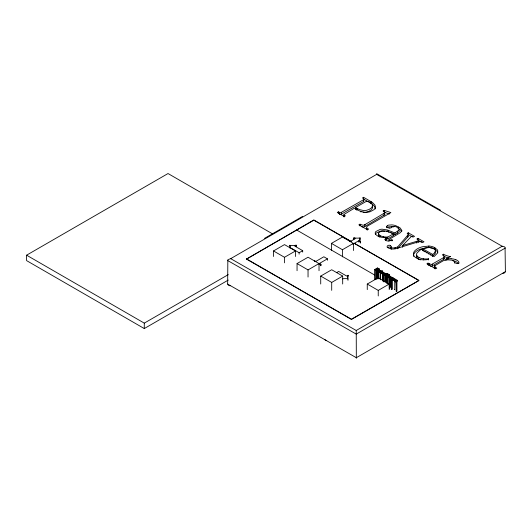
<?xml version="1.0" encoding="UTF-8"?>
<svg xmlns="http://www.w3.org/2000/svg" width="532" height="532" viewBox="0 0 532 532"><rect width="100%" height="100%" fill="white"/><g stroke="black" fill="none" stroke-linecap="round" stroke-linejoin="round"><path stroke-width="0.8" d="M356.334 357.777L356.327 358.142L356.234 330.492L502.168 246.236L503.91 246.542L505.061 247.333L505.4 271.659L356.327 357.71L227.656 284.061L227.842 259.722L230.695 258.645L376.629 174.39L502.168 246.236M376.629 174.39L376.636 174.21M505.4 271.679L504.582 272.869L502.587 273.455M387.928 284.075L387.934 277.039L389.231 276.707M375.306 208.963L375.279 207.999A10.434 5.998 -0.2 0 0 374.887 206.795L372.42 204.195L363.595 199.068M355.516 207.553L366.528 201.242L368.869 201.641L371.549 203.483A8.505 4.888 -0.2 0 1 372.5 205.292L372.4 206.27A8.479 4.874 -0.2 0 1 371.216 208.059L369.115 209.435L366.083 210.426A6.311 3.631 -0.2 0 1 363.708 210.566L359.572 209.641L355.516 207.553L355.522 209.322L356.194 208.936M372.526 205.532L372.407 208.039A8.479 4.874 -0.2 0 1 371.223 209.827L369.122 211.204L366.089 212.195A6.311 3.631 -0.2 0 1 363.715 212.335L362.904 212.268M390.335 245.531A3.119 1.796 -0.2 0 1 391.113 246.662L391.233 247.473A1.377 0.791 -0.2 0 0 391.519 247.719A1.749 1.004 -0.2 0 0 391.964 247.905L394.159 247.939L397.577 247.028L408.31 234.546A1.609 0.924 -0.2 0 0 408.204 234.173L407.14 233.422L408.257 232.783L414.514 236.368L413.404 237.006L411.795 236.334A0.958 0.552 -0.2 0 0 411.429 236.354L402.618 245.511L402.624 247.287M390.774 278.416L390.847 278.303A2.354 1.357 0 0 1 391.073 278.156L392.323 277.425L392.323 278.981M348.147 277.378L348.114 275.31A10.567 6.105 0 0 0 347.895 278.881M395.289 279.493L395.269 279.526A1.423 0.818 0 0 1 395.136 279.659L394.751 279.486L394.751 289.581M380.054 270.914L378.545 271.832L378.545 278.821M398.122 248.178L408.317 236.314A1.609 0.924 -0.2 0 0 408.21 235.942L407.838 235.596M379.722 272.278L381.278 271.047L382.588 270.981L381.876 271.393L381.876 272.943M366.807 228.354L366.495 228.846A1.968 1.131 -0.2 0 0 366.521 229.239A2.208 1.27 -0.2 0 0 366.668 229.505L366.728 229.571M418.564 242.339L418.618 242.286A0.758 0.439 -0.2 0 0 418.691 242.113L418.252 241.561M394.764 279.473L393.933 278.934M379.077 234.266L378.957 234.386A4.409 2.534 -0.2 0 0 378.445 235.523A4.183 2.401 -0.2 0 0 378.857 236.507L379.343 236.973M385.501 240.358L386.451 239.626L386.445 237.857C382.814 237.432 378.225 237.465 375.712 234.379A7.388 4.249 -0.2 0 1 375.2 233.102L375.213 232.93A5.692 3.272 -0.2 0 1 375.938 231.473L380.127 229.438A6.823 3.924 -0.2 0 1 382.122 229.192L387.256 229.95L394.963 232.936L399.133 229.944A3.558 2.048 -0.2 0 0 399.18 229.186L396.806 227.098A5.599 3.219 -0.2 0 0 394.172 226.386M388.792 241.242L389.191 240.93M344.018 215.999L343.752 216.358A0.924 0.532 -0.2 0 0 343.812 216.624L344.011 216.81M395.309 279.207A1.636 0.944 0 0 0 394.85 278.841A1.283 0.738 0 0 0 394.239 278.635A0.765 0.439 0 0 0 393.361 279.214L393.747 279.606A5.706 3.292 0 0 1 393.88 279.739L393.228 280.025A1.41 0.811 0 0 1 393.048 279.925L392.609 279.247L392.39 279.706L392.915 280.178L394.392 280.165L393.939 279.207M388.546 276.973L389.524 277.551A1.257 0.725 0 0 0 389.943 277.372M380.234 279.785L380.486 272.597L380.486 279.586M387.283 247.666L389.012 246.981A1.337 0.771 -0.2 0 1 389.51 247.014L390.156 247.234A3.106 1.782 -0.2 0 1 391.12 248.431M432.004 255.819L432.616 256.165L432.609 254.396C434.99 253.418 436.985 249.761 433.72 248.477A5.4 3.099 -0.2 0 0 431.844 247.779L429.743 247.533A9.729 5.593 -0.2 0 0 424.396 248.258L422.834 248.803L422.84 250.572L424.057 251.27M432.616 256.165L435.236 253.671L435.209 251.503M380.294 272.311L382.222 271.593L381.876 271.393M386.445 237.857L385.055 239.42A2.148 1.237 -0.2 0 0 385.195 239.879L385.64 240.304A3.857 2.214 -0.2 0 0 386.445 240.717A3.611 2.075 -0.2 0 0 387.462 240.983L392.53 240.417L391.971 239.779L389.55 240.178L388.613 239.733L400.071 232.843L401.68 231.041A4.542 2.613 -0.2 0 0 401.713 230.316L400.27 228.048L395.901 225.728A11.425 6.57 -0.2 0 0 391.978 224.896L388.466 225.129A3.391 1.948 -0.2 0 0 387.662 225.475M363.449 199.779L363.948 199.281A1.184 0.678 -0.2 0 0 363.948 199.028L362.472 197.937L363.589 197.299L372.413 202.426L374.887 205.02A10.434 5.998 -0.2 0 1 375.273 206.223L374.96 208.378A8.672 4.988 -0.2 0 1 373.929 209.701L370.299 211.663A9.17 5.273 -0.2 0 1 367.22 212.281L366.269 212.341A7.501 4.309 -0.2 0 1 364.746 212.308L359.885 211.104L354.405 208.198L343.745 214.589A0.924 0.532 -0.2 0 0 343.805 214.855L345.354 215.819L344.244 216.464L337.288 212.481L338.399 211.836L340.34 212.714A1.104 0.638 -0.2 0 0 340.753 212.7L363.449 199.779L363.456 201.548L340.759 214.469A1.104 0.638 -0.2 0 1 340.347 214.482L339.655 214.303M363.456 201.548L363.954 201.056A1.184 0.678 -0.2 0 0 363.954 200.797L363.589 200.365M447.871 259.789A12.482 7.175 -0.2 0 0 443.349 260.713L434.292 266.06A1.303 0.751 -0.2 0 0 434.232 266.339L436.779 268.148L435.668 268.786L426.903 263.772L428.014 263.127L431.139 264.477A1.337 0.771 -0.2 0 0 431.658 264.424L444.107 257.328L444.459 256.251L442.351 254.855L443.462 254.21L444.24 254.629A15.854 9.111 -0.2 0 0 450.411 256.604M393.587 234.04L394.97 234.705L399.14 231.713A3.558 2.048 -0.2 0 0 399.186 230.955L398.741 230.19M430.222 266.067L431.146 266.246A1.337 0.771 -0.2 0 0 431.665 266.193L443.941 259.217L444.579 258.379L443.941 257.541M364.38 224.943L384.909 212.78A1.643 0.944 -0.2 0 0 384.895 212.448L383.565 211.297A19.83 11.398 -0.2 0 0 383.067 211.005L384.184 210.366L390.86 212.587L367.486 226.087L366.488 227.078A1.968 1.131 -0.2 0 0 366.515 227.47A2.208 1.27 -0.2 0 0 366.661 227.729L368.596 229.119L367.486 229.764L358.854 224.823L359.971 224.185L362.997 225.236A2.793 1.609 -0.2 0 0 364.373 224.936M364.979 224.65L364.985 226.419L384.915 214.549A1.656 0.951 -0.2 0 0 384.862 214.137L384.33 213.578M378.545 271.832L380.26 271.24M380.008 231.812L378.95 232.617A4.409 2.534 -0.2 0 0 378.438 233.754L378.445 235.523M380.207 271.267L380.234 271.253A2.181 1.264 0 0 0 380.486 271.087M228.275 280.071L144.278 328.563L26.6 260.62L26.6 255.187L168.026 173.538L272.79 234.02M264.504 238.383L302.555 216.411M246.456 258.831L351.453 319.453L418.83 280.55L351.453 319.207L246.456 259.117L313.833 219.929L351.047 241.415M246.456 259.117L313.833 220.215L351.047 241.508M26.6 255.187L144.278 323.13L228.275 274.632M273.514 256.497L273.514 250.951L284.5 244.607L295.486 250.951L295.486 256.497M289.8 245.299L289.8 247.433M296.138 246.642L296.138 245.225L294.701 246.057L302.695 250.672L302.695 252.088M273.514 250.951L284.5 257.295L295.486 250.951M291.13 248.112L299.124 252.727L302.695 250.672M331.443 250.519L331.443 243.383L342.428 237.046L353.414 243.383L353.414 250.519M297.055 270.702L297.055 263.566L308.041 257.229L319.027 263.566L319.027 270.702M349.936 241.714L355.263 238.635L353.833 237.811L353.833 239.227L353.973 237.804A10.567 6.105 0 0 0 360.164 237.93L360.164 240.012M331.443 243.383L342.428 249.727L353.414 243.383M297.055 263.566L308.041 269.91L319.027 263.566M327.419 260.261L327.419 258.838L319.419 263.453L320.856 264.284L320.856 265.701M352.836 244.155L358.827 240.697L360.277 241.442A10.58 6.111 0 0 1 360.051 237.864M318.927 264.025A10.567 6.105 0 0 1 320.716 264.278L320.856 264.284M387.762 237.092L393.747 233.634L393.753 235.41L387.768 238.861L387.762 237.092A17.829 10.248 -0.2 0 1 383.406 236.747M320.716 284.008L320.716 276.081L331.702 269.744L342.681 276.081L342.681 284.008M336.543 272.677L338.678 271.44L346.678 276.055L348.108 275.23M320.716 276.081L331.702 282.425L342.681 276.081M390.302 245.545C388.766 244.268 385.321 246.582 388.074 247.779A9.204 5.293 -0.2 0 0 388.839 248.205L391.053 248.923A4.336 2.494 -0.2 0 0 392.323 249.023A5.007 2.879 -0.2 0 0 393.308 249.049L396.274 248.57L418.83 241.714L421.464 241.774A2.713 1.563 -0.2 0 1 422.308 242.107L422.867 242.426L423.977 241.781L417.999 238.356L416.882 239.001L418.684 240.338A0.758 0.439 -0.2 0 1 418.611 240.517L418.411 240.677A5.965 3.431 -0.2 0 1 416.736 241.309L402.618 245.511M347.981 278.881L347.981 280.304M374.648 279.679L374.648 269.584L377.474 267.955L379.516 269.132L379.516 270.682M375.359 279.699L375.359 269.604L376.317 269.052L378.212 269.757L378.212 271.313M376.649 270.409L376.649 268.86L377.514 268.361L379.516 269.132M374.648 269.584L377.088 270.608L377.088 278.369M377.228 278.835L377.228 271.067L379.276 269.89L379.582 271.626M377.228 271.067L378.691 270.628A1.144 0.658 0 0 1 379.376 270.382L380.081 270.715M382.708 280.444L382.708 274.233L384.749 273.049L385.062 274.785M382.708 274.233L385.793 273.734M367.266 289.608L367.266 284.055L378.245 277.711L389.231 284.055L389.231 289.608M385.161 281.86L385.161 275.649L387.988 274.02L389.118 274.678A3.531 2.042 0 0 1 389.457 274.898M385.161 275.649L386.684 275.204L387.409 275.623A2.879 1.663 0 0 0 387.841 275.835L388.174 275.928A0.865 0.499 0 0 0 388.486 275.955A1.184 0.685 0 0 0 389.544 275.589A1.184 0.685 0 0 0 389.497 274.884M387.017 275.011L388.028 274.432L388.779 274.864A2.401 1.383 0 0 1 389.092 275.071L388.393 275.649L387.017 275.011L387.017 283.556M392.323 277.425L390.255 278.435L391.579 279.007L391.592 289.461M391.279 289.282L391.579 279.007M393.633 279.732L393.288 277.983L391.712 278.821L390.767 278.509M393.633 278.183L391.279 279.187M367.266 284.055L378.245 290.399L389.231 284.055M450.418 256.59L446.002 259.144L446.002 260.321M505.314 248.045L356.241 334.109L227.563 260.467M388.586 276.953L389.384 277.052A3.99 2.308 0 0 0 390.076 277.312L390.082 287.4M422.84 250.572L423.545 250.326M383.712 281.082L383.712 274.871L387.449 273.661L387.728 276.148M383.712 274.871L387.728 273.82M422.734 248.471L427.562 247.766M296.138 245.225L295.992 245.219A10.58 6.111 0 0 1 289.8 245.352M447.877 259.822L452.38 260.195A3.857 2.214 -0.2 0 1 453.065 260.507M389.737 228.075L389.471 228.068A3.026 1.742 -0.2 0 1 387.668 227.55M416.756 255.24A8.858 5.094 -0.2 0 0 416.616 255.958L416.855 257.428L416.609 254.19A8.858 5.094 -0.2 0 1 416.882 253.119L420.081 250.113A12.303 7.076 -0.2 0 1 421.543 249.388L434.105 256.577L437.191 253.425L437.823 251.164A8.12 4.668 -0.2 0 0 437.218 249.621L433.972 247.24A10.447 6.005 -0.2 0 0 429.291 246.043L422.727 246.702A14.836 8.532 -0.2 0 0 417.886 248.517A17.935 10.308 -0.2 0 0 416.928 249.069L415.545 250.093A12.702 7.302 -0.2 0 0 413.916 252.062A11.179 6.424 -0.2 0 0 413.643 255.227L413.65 256.404M389.338 287.865L389.338 277.771L387.928 277.086M451.116 258.752L452.333 258.851A8.771 5.041 -0.2 0 1 455.904 259.789M386.451 239.626L384.935 239.52M394.165 226.399L391.771 226.865A2.58 1.483 -0.2 0 0 391.838 227.024A2.002 1.15 -0.2 0 1 389.737 228.029M413.637 255.227A9.928 5.706 -0.2 0 0 415.319 257.335L417.434 258.625A8.978 5.16 -0.2 0 0 421.543 259.716A15.721 9.037 -0.2 0 0 428.579 259.463L428.433 258.771A10.58 6.085 -0.2 0 1 423.352 258.778L422.707 258.692A8.459 4.861 -0.2 0 1 418.957 257.481M230.097 285.83L228.361 285.205L227.656 284.061M384.975 231.167L382.129 230.961A6.823 3.924 -0.2 0 0 380.134 231.207L375.944 233.249A5.692 3.272 -0.2 0 0 375.326 234.193M383.419 236.72L380.473 235.889L378.851 234.738A4.183 2.401 -0.2 0 1 378.438 233.754M389.318 214.01L384.49 212.301M386.485 231.5L387.263 231.719M360.423 211.709L361.261 211.955M388.446 232.092L388.852 232.211M390.089 232.61L390.508 232.763M361.494 226.692L363.004 227.004A3.245 1.862 -0.2 0 0 364.952 226.406M380.207 272.79L379.728 272.497M391.366 233.089L391.798 233.262M393.747 233.634L386.571 231.101L382.176 231.041A5.486 3.152 -0.2 0 0 380.001 231.812M392.975 235.064L393.753 235.41M392.683 233.634L393.128 233.834M387.921 275.523L387.988 274.02M455.897 259.789C457.52 260.141 460.825 262.848 457.779 263.553A1.317 0.758 -0.2 0 1 457.134 263.599A3.604 2.075 -0.2 0 1 455.572 263.054L455.006 262.535A16.106 9.257 -0.2 0 1 454.594 261.983L454.601 263.16M433.979 249.009L437.224 251.39A8.12 4.668 -0.2 0 1 437.829 252.933M444.247 256.404L443.469 255.978L443.462 254.21M376.636 173.651L440.509 210.207M412.44 236.94L408.263 234.552L408.257 232.783M418.671 240.504L421.989 242.406M356.161 209.688L356.526 209.901M422.834 248.803L432.609 254.396M424.669 251.623L425.281 251.969M426.504 252.673L427.116 253.019M428.34 253.717L428.945 254.07M430.169 254.768L430.78 255.121M354.625 243.556L418.83 280.304M230.695 258.645L356.234 330.492M258.778 301.883L260.208 302.701M290.339 319.951L291.775 320.769M324.773 339.655L326.202 340.473M354.625 243.476L418.83 280.55M376.649 268.86L378.212 269.757M383.14 274.632L383.14 273.076L381.996 272.417L381.996 273.967M395.589 281.814L395.589 280.264L396.726 280.923L396.726 291.017M383.22 273.448L381.69 272.57A0.938 0.539 0 0 0 381.437 273.275A0.938 0.539 0 0 0 382.648 273.481M396.234 281.328A0.938 0.539 0 0 1 395.03 281.122A0.938 0.539 0 0 1 395.269 280.404L396.806 281.295L396.806 291.39M375.359 269.604L377.088 270.608M389.517 288.258L389.517 278.163L389.151 277.957L389.151 284.168M296.696 230.03L374.528 274.964M327.419 258.838L323.848 256.776L315.855 261.398L314.412 260.647A10.58 6.111 0 0 1 314.791 261.451M382.887 273.628L382.575 273.395L382.575 280.384M367.286 230.057L366.794 229.644M458.883 263.573L455.904 261.564A8.771 5.041 -0.2 0 0 452.34 260.62M391.239 249.242L391.14 246.662M434.365 268.394L434.238 268.108A1.303 0.751 -0.2 0 1 434.298 267.829L434.804 267.383L434.797 265.614M401.673 231.686L400.756 230.236L398.661 228.733L398.654 226.965M372.533 207.3L372.5 207.061A8.505 4.888 -0.2 0 0 372.187 206.13M443.741 257.568L443.748 259.337M434.97 247.752L434.977 249.521M434.97 267.111L434.977 268.879M432.297 264.178L432.303 265.947M429.404 263.925L429.41 265.694L428.021 264.896L428.014 263.127M428.852 246.01L428.858 247.779M428.433 258.771L428.44 259.949M423.352 258.778L423.359 259.962M417.999 238.356L418.006 240.125M416.742 241.322L416.749 243.091M407.838 235.264L407.844 237.033M401.713 230.316L401.72 231.5M397.537 231.447L397.544 233.215M397.577 247.028L397.584 248.796M394.963 232.936L394.97 234.705M395.037 247.772L395.037 248.949M391.971 239.779L391.978 240.963M388.041 230.21L388.047 231.393M387.675 225.482A2.886 1.656 -0.2 0 0 386.751 226.413L386.797 227.596M384.184 210.366L384.19 212.135M384.044 213.645L384.051 215.413M380.008 235.649L380.008 236.833M371.103 201.595L371.11 203.364M363.589 197.299L363.589 198.476M359.971 224.185L359.978 225.954M356.979 208.391L356.985 210.16M344.104 215.101L344.111 216.87M341.564 212.408L341.571 214.177M339.376 212.394L339.383 214.163M338.399 211.836L338.405 213.605M396.48 291.569L396.167 281.242L396.167 291.337M395.283 280.417L395.283 281.967M393.288 277.983L393.288 280.311M392.609 279.247L392.609 289.342M391.978 277.225L391.978 278.781M390.348 287.247L390.348 277.145A5.081 2.933 0 0 1 389.623 276.853L389.477 276.8A2.354 1.363 0 0 0 389.231 276.707M388.028 274.432L388.028 275.982M386.684 275.204L386.684 282.971M385.534 275.869L385.534 282.08M384.749 273.049L384.756 274.964M383.991 275.031L383.991 282.02M383.053 274.432L383.053 281.421M382.036 270.901L382.036 272.451M381.53 271.194L381.53 272.743M381.278 271.047L381.258 272.903M379.276 269.89L379.296 271.792M379.183 269.325L379.183 270.874M378.89 272.032L378.89 278.243M378.245 290.399L378.245 295.945M377.574 271.273L377.574 278.256M377.474 267.955L377.474 270.283M376.756 270.795L376.756 279.34M376.317 269.052L376.317 270.602M360.31 241.501L360.31 242.925M360.27 241.528L360.27 242.944M358.827 240.697L358.827 242.113M342.428 249.727L342.428 256.863M331.702 282.425L331.702 290.352M320.816 264.304L320.816 265.727M308.041 269.91L308.041 277.046M299.124 252.727L299.124 254.15M296.098 245.199L296.098 246.622M284.5 257.295L284.5 262.841M144.278 323.13L144.278 328.563M396.506 281.521A1.456 0.845 0 0 1 394.551 280.71A1.456 0.845 0 0 1 396.579 279.958A1.456 0.845 0 0 1 397.045 281.322M395.595 280.271A0.838 0.485 0 0 1 396.546 280.158A0.838 0.485 0 0 1 397.045 280.643A1.057 0.612 0 0 1 396.719 280.916M394.558 289.581A1.283 0.738 0 0 1 394.771 289.667M389.151 277.957A1.057 0.612 0 0 1 389.338 277.771M389.517 278.163A1.071 0.618 0 0 1 389.703 277.943A3.997 2.308 0 0 1 389.909 277.81L390.827 277.278A2.128 1.224 0 0 0 391.047 277.132M391.073 277.139A1.277 0.738 0 0 0 390.594 276.387A1.277 0.738 0 0 0 389.211 276.327L389.444 276.487A0.891 0.512 0 0 1 390.654 276.866M384.729 273.375A0.958 0.552 0 0 1 385.979 273.694M382.92 273.674A1.456 0.845 0 0 1 380.959 272.863A1.456 0.845 0 0 1 382.993 272.111A1.456 0.845 0 0 1 383.452 273.481M382.009 272.424A0.838 0.485 0 0 1 382.96 272.317A0.838 0.485 0 0 1 383.452 272.796M383.406 272.796A1.057 0.612 0 0 1 383.126 273.069M379.323 270.289A1.017 0.585 0 0 1 380.38 270.469A1.017 0.585 0 0 1 380.533 271.101M342.315 278.854A10.58 6.111 0 0 1 348.008 278.815M289.907 245.285A10.567 6.105 0 0 1 290.04 248.165M448.529 257.98A15.854 9.111 -0.2 0 1 444.253 256.397M453.104 260.487A7.441 4.276 -0.2 0 1 454.547 261.99M446.022 259.17A13.666 7.86 -0.2 0 1 451.116 258.718M430.574 247.985A10.447 6.005 -0.2 0 1 433.281 248.717M422.721 248.457A14.836 8.532 -0.2 0 0 417.6 250.452A17.935 10.308 -0.2 0 0 416.935 250.845L415.798 251.656A12.861 7.395 -0.2 0 0 413.923 253.831M413.431 255.606A11.179 6.424 -0.2 0 1 413.929 253.831M420.406 259.895A8.565 4.928 -0.2 0 1 418.957 259.257M418.997 259.23A9.111 5.234 -0.2 0 1 416.822 257.435M418.99 257.461A9.111 5.234 -0.2 0 1 416.815 255.666M393.78 226.931A11.425 6.57 -0.2 0 0 391.984 226.672L388.473 226.898A3.391 1.948 -0.2 0 0 387.668 227.244A2.886 1.656 -0.2 0 0 387.01 227.756M387.635 227.563A3.165 1.822 -0.2 0 1 386.804 226.413M387.768 238.841A17.829 10.248 -0.2 0 1 385.973 238.782"/></g></svg>
